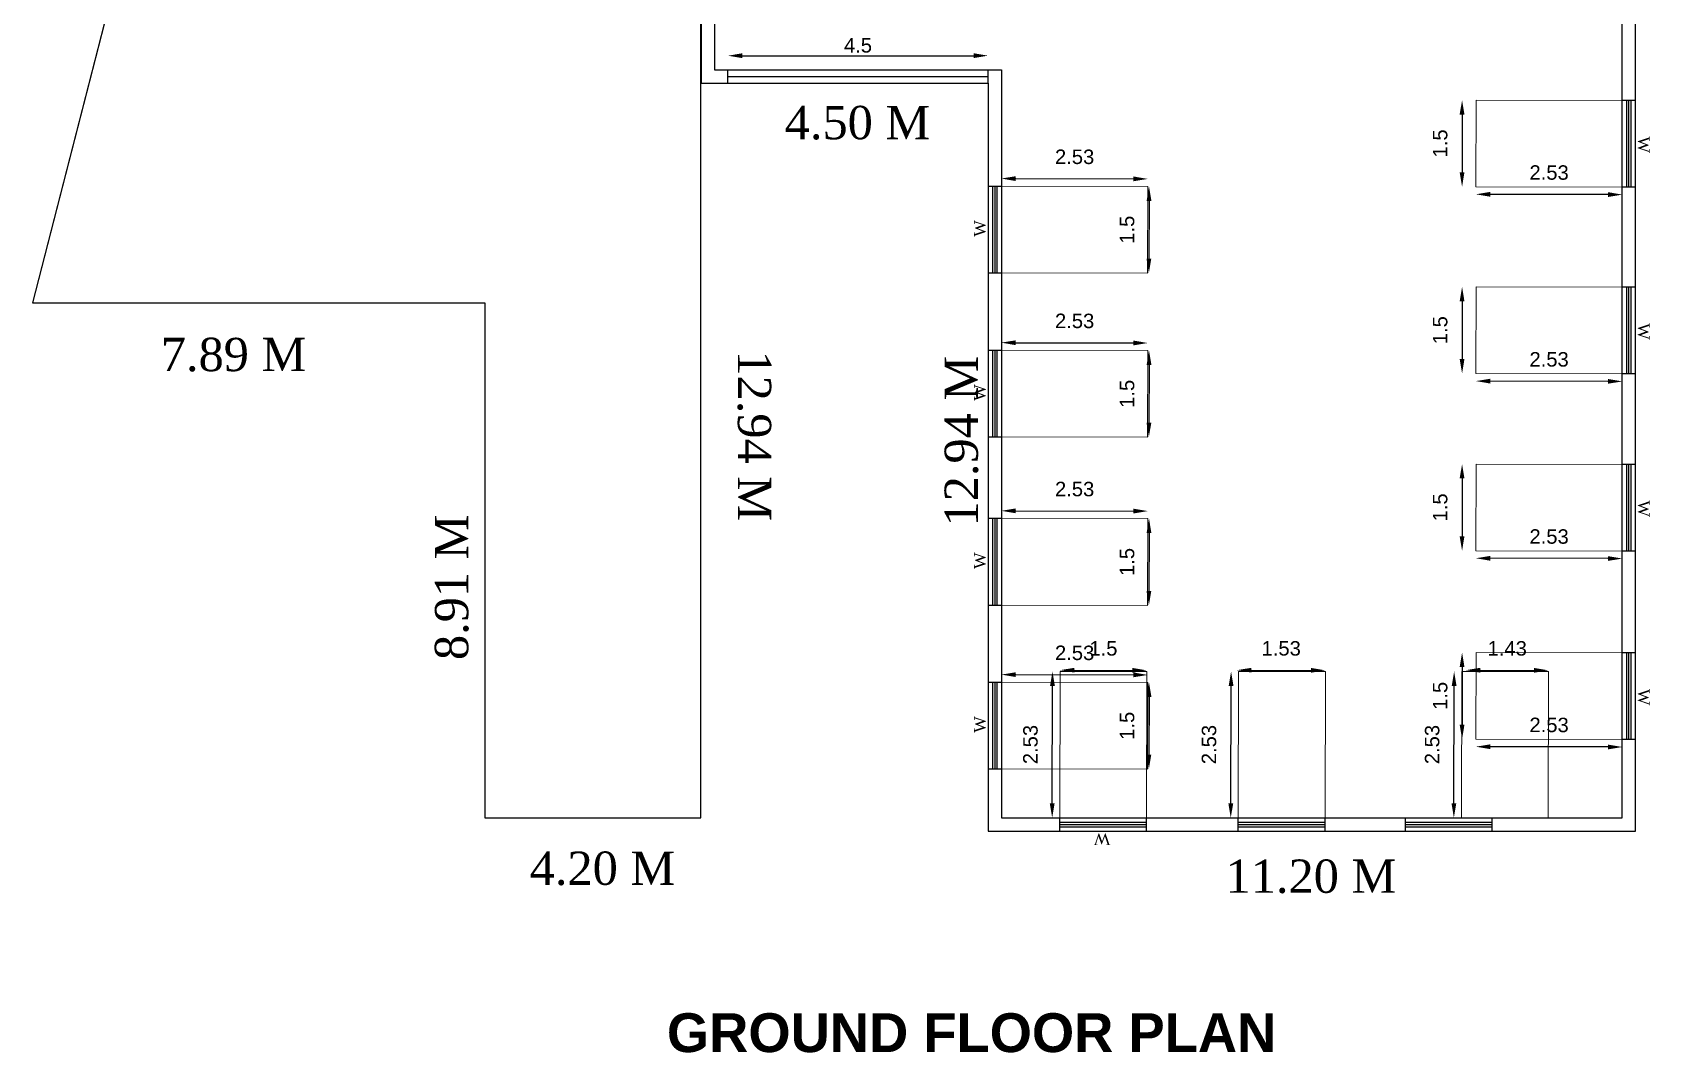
# Model space of a CAD drawing. Header units: metres. Extents: x -56 to 205, y -186 to -77.
# Drawn here: x -52.54 to -24.57, y -143.84 to -126.19 of the extents above; entities that cross this region are included whole.
import ezdxf

# ---------------------------------------------------------------- set-up
doc = ezdxf.new("R2010")
doc.units = ezdxf.units.M
for name, color, linetype in [('0 @ 1', 7, 'Continuous'), ('BLK_1_FLR_0_BLT_UP_AREA', 1, 'Continuous'), ('BLK_1_FLR_0_EXIT_WIDTH_DOOR', 2, 'Continuous'), ('BLK_1_FLR_0_REGULAR_ROOM_1', 117, 'Continuous'), ('BLK_1_FLR_0_STILT_PARKING_DEDUCT', 1, 'Continuous')]:
    doc.layers.add(name, color=color, linetype=linetype)
doc.layers.add('BLK_1_FLR_0_ROOM_1_LIGHT_VENTILATION_1', color=232, linetype='Continuous', lineweight=0)
doc.layers.add('BLK_1_FLR_0_STILT_PARKING', color=7, linetype='Continuous', lineweight=0)
doc.styles.add('ANAND', font='times.ttf')
doc.styles.get("Standard").update_dxf_attribs({"font": 'arial.ttf', "height": 0.25})
doc.styles.add('style1', font='times.ttf', dxfattribs={"height": 0.5})
doc.dimstyles.new('ISO-25', dxfattribs={"dimtxt": 0.5, "dimasz": 0.45, "dimexe": 1.25, "dimexo": 0.625, "dimgap": 0.25, "dimtad": 1, "dimdsep": 46, "dimtxsty": 'Standard', "dimcen": 2.5, "dimse1": 1, "dimse2": 1, "dimadec": 0, "dimazin": 0, "dimtfac": 1, "dimtmove": 0, "dimatfit": 3, "dimfxl": 0, "dimarcsym": 0})

# ---------------------------------------------------------------- blocks, each defined once
blk = doc.blocks.new('*D79')
at = {"layer": 'BLK_1_FLR_0_EXIT_WIDTH_DOOR', "color": 2, "lineweight": -2, "ltscale": 30}
blk.add_line((-40.261, -126.595), (-36.261, -126.594), dxfattribs=at)
at = {"layer": 'BLK_1_FLR_0_EXIT_WIDTH_DOOR', "color": 2, "ltscale": 30}
for points in [[(-40.261, -126.553), (-40.261, -126.636), (-40.511, -126.595)], [(-36.261, -126.552), (-36.261, -126.635), (-36.011, -126.594)]]:
    blk.add_solid(points, dxfattribs=at)
at = {"layer": 'DEFPOINTS', "color": 0, "ltscale": 30}
for p in [(-36.011, -126.594), (-40.511, -126.839), (-36.011, -126.838)]:
    blk.add_point(p, dxfattribs=at)
at = {"layer": 'BLK_1_FLR_0_EXIT_WIDTH_DOOR', "color": 2, "ltscale": 30, "insert": (-38.261, -126.417), "char_height": 0.25, "attachment_point": 5, "rotation": 0.014}
blk.add_mtext('4.5', dxfattribs=at)
blk = doc.blocks.new('*D110')
at = {"layer": 'BLK_1_FLR_0_ROOM_1_LIGHT_VENTILATION_1', "color": 0, "lineweight": -2}
blk.add_line((-34.902, -139.529), (-34.897, -137.497), dxfattribs=at)
at = {"layer": 'BLK_1_FLR_0_ROOM_1_LIGHT_VENTILATION_1', "color": 0}
for points in [[(-34.939, -137.497), (-34.856, -137.497), (-34.897, -137.247)], [(-34.944, -139.529), (-34.86, -139.529), (-34.902, -139.779)]]:
    blk.add_solid(points, dxfattribs=at)
at = {"layer": 'DEFPOINTS', "color": 0}
for p in [(-34.897, -137.247), (-34.767, -137.247), (-34.772, -139.779)]:
    blk.add_point(p, dxfattribs=at)
at = {"layer": 'BLK_1_FLR_0_ROOM_1_LIGHT_VENTILATION_1', "color": 0, "insert": (-35.277, -138.512), "char_height": 0.25, "attachment_point": 5, "rotation": 89.877}
blk.add_mtext('2.53', dxfattribs=at)
blk = doc.blocks.new('*D111')
at = {"layer": 'BLK_1_FLR_0_ROOM_1_LIGHT_VENTILATION_1', "color": 0, "lineweight": -2}
blk.add_line((-34.517, -137.226), (-33.517, -137.228), dxfattribs=at)
at = {"layer": 'BLK_1_FLR_0_ROOM_1_LIGHT_VENTILATION_1', "color": 0}
for points in [[(-34.517, -137.184), (-34.517, -137.267), (-34.767, -137.225)], [(-33.517, -137.186), (-33.517, -137.269), (-33.267, -137.228)]]:
    blk.add_solid(points, dxfattribs=at)
at = {"layer": 'DEFPOINTS', "color": 0}
for p in [(-34.767, -137.247), (-33.267, -137.228), (-33.267, -137.25)]:
    blk.add_point(p, dxfattribs=at)
at = {"layer": 'BLK_1_FLR_0_ROOM_1_LIGHT_VENTILATION_1', "color": 0, "insert": (-34.016, -136.849), "char_height": 0.25, "attachment_point": 5, "rotation": 359.8768}
blk.add_mtext('1.5', dxfattribs=at)
blk = doc.blocks.new('*D112')
at = {"layer": 'BLK_1_FLR_0_ROOM_1_LIGHT_VENTILATION_1', "color": 0, "lineweight": -2}
blk.add_line((-31.813, -139.529), (-31.809, -137.497), dxfattribs=at)
at = {"layer": 'BLK_1_FLR_0_ROOM_1_LIGHT_VENTILATION_1', "color": 0}
for points in [[(-31.85, -137.497), (-31.767, -137.497), (-31.808, -137.247)], [(-31.855, -139.529), (-31.771, -139.529), (-31.814, -139.779)]]:
    blk.add_solid(points, dxfattribs=at)
at = {"layer": 'DEFPOINTS', "color": 0}
for p in [(-31.808, -137.247), (-31.678, -137.247), (-31.683, -139.779)]:
    blk.add_point(p, dxfattribs=at)
at = {"layer": 'BLK_1_FLR_0_ROOM_1_LIGHT_VENTILATION_1', "color": 0, "insert": (-32.189, -138.512), "char_height": 0.25, "attachment_point": 5, "rotation": 89.877}
blk.add_mtext('2.53', dxfattribs=at)
blk = doc.blocks.new('*D113')
at = {"layer": 'BLK_1_FLR_0_ROOM_1_LIGHT_VENTILATION_1', "color": 0, "lineweight": -2}
blk.add_line((-31.456, -137.226), (-30.428, -137.228), dxfattribs=at)
at = {"layer": 'BLK_1_FLR_0_ROOM_1_LIGHT_VENTILATION_1', "color": 0}
for points in [[(-31.456, -137.184), (-31.456, -137.267), (-31.706, -137.225)], [(-30.428, -137.186), (-30.428, -137.269), (-30.178, -137.228)]]:
    blk.add_solid(points, dxfattribs=at)
at = {"layer": 'DEFPOINTS', "color": 0}
for p in [(-31.706, -137.247), (-30.178, -137.228), (-30.178, -137.25)]:
    blk.add_point(p, dxfattribs=at)
at = {"layer": 'BLK_1_FLR_0_ROOM_1_LIGHT_VENTILATION_1', "color": 0, "insert": (-30.941, -136.849), "char_height": 0.25, "attachment_point": 5, "rotation": 359.8768}
blk.add_mtext('1.53', dxfattribs=at)
blk = doc.blocks.new('*D114')
at = {"layer": 'BLK_1_FLR_0_ROOM_1_LIGHT_VENTILATION_1', "color": 0, "lineweight": -2}
blk.add_line((-27.955, -139.529), (-27.95, -137.497), dxfattribs=at)
at = {"layer": 'BLK_1_FLR_0_ROOM_1_LIGHT_VENTILATION_1', "color": 0}
for points in [[(-27.992, -137.497), (-27.909, -137.497), (-27.95, -137.247)], [(-27.996, -139.529), (-27.913, -139.529), (-27.955, -139.779)]]:
    blk.add_solid(points, dxfattribs=at)
at = {"layer": 'DEFPOINTS', "color": 0}
for p in [(-27.95, -137.247), (-27.82, -137.247), (-27.825, -139.779)]:
    blk.add_point(p, dxfattribs=at)
at = {"layer": 'BLK_1_FLR_0_ROOM_1_LIGHT_VENTILATION_1', "color": 0, "insert": (-28.33, -138.512), "char_height": 0.25, "attachment_point": 5, "rotation": 89.877}
blk.add_mtext('2.53', dxfattribs=at)
blk = doc.blocks.new('*D115')
at = {"layer": 'BLK_1_FLR_0_ROOM_1_LIGHT_VENTILATION_1', "color": 0, "lineweight": -2}
blk.add_line((-27.497, -137.226), (-26.57, -137.228), dxfattribs=at)
at = {"layer": 'BLK_1_FLR_0_ROOM_1_LIGHT_VENTILATION_1', "color": 0}
for points in [[(-27.497, -137.184), (-27.497, -137.268), (-27.747, -137.225)], [(-26.57, -137.186), (-26.57, -137.269), (-26.32, -137.228)]]:
    blk.add_solid(points, dxfattribs=at)
at = {"layer": 'DEFPOINTS', "color": 0}
for p in [(-27.747, -137.247), (-26.32, -137.228), (-26.32, -137.25)]:
    blk.add_point(p, dxfattribs=at)
at = {"layer": 'BLK_1_FLR_0_ROOM_1_LIGHT_VENTILATION_1', "color": 0, "insert": (-27.032, -136.849), "char_height": 0.25, "attachment_point": 5, "rotation": 359.8768}
blk.add_mtext('1.43', dxfattribs=at)
blk = doc.blocks.new('*D135')
at = {"layer": 'BLK_1_FLR_0_ROOM_1_LIGHT_VENTILATION_1', "color": 0, "lineweight": -2}
blk.add_line((-25.292, -128.997), (-27.325, -128.993), dxfattribs=at)
at = {"layer": 'BLK_1_FLR_0_ROOM_1_LIGHT_VENTILATION_1', "color": 0}
for points in [[(-27.324, -128.951), (-27.325, -129.034), (-27.575, -128.992)], [(-25.292, -128.955), (-25.292, -129.039), (-25.042, -128.998)]]:
    blk.add_solid(points, dxfattribs=at)
at = {"layer": 'DEFPOINTS', "color": 0}
for p in [(-27.574, -128.862), (-25.042, -128.867), (-27.575, -128.992)]:
    blk.add_point(p, dxfattribs=at)
at = {"layer": 'BLK_1_FLR_0_ROOM_1_LIGHT_VENTILATION_1', "color": 0, "insert": (-26.308, -128.617), "char_height": 0.25, "attachment_point": 5, "rotation": 359.877}
blk.add_mtext('2.53', dxfattribs=at)
blk = doc.blocks.new('*D134')
at = {"layer": 'BLK_1_FLR_0_ROOM_1_LIGHT_VENTILATION_1', "color": 0, "lineweight": -2}
blk.add_line((-27.813, -127.612), (-27.813, -128.612), dxfattribs=at)
at = {"layer": 'BLK_1_FLR_0_ROOM_1_LIGHT_VENTILATION_1', "color": 0}
for points in [[(-27.855, -127.612), (-27.772, -127.612), (-27.813, -127.362)], [(-27.855, -128.612), (-27.772, -128.612), (-27.813, -128.862)]]:
    blk.add_solid(points, dxfattribs=at)
at = {"layer": 'DEFPOINTS', "color": 0}
for p in [(-27.571, -127.362), (-27.813, -128.862), (-27.574, -128.862)]:
    blk.add_point(p, dxfattribs=at)
at = {"layer": 'BLK_1_FLR_0_ROOM_1_LIGHT_VENTILATION_1', "color": 0, "insert": (-28.191, -128.112), "char_height": 0.25, "attachment_point": 5, "rotation": 90}
blk.add_mtext('1.5', dxfattribs=at)
blk = doc.blocks.new('*D137')
at = {"layer": 'BLK_1_FLR_0_ROOM_1_LIGHT_VENTILATION_1', "color": 0, "lineweight": -2}
blk.add_line((-25.292, -132.229), (-27.325, -132.224), dxfattribs=at)
at = {"layer": 'BLK_1_FLR_0_ROOM_1_LIGHT_VENTILATION_1', "color": 0}
for points in [[(-27.324, -132.183), (-27.325, -132.266), (-27.575, -132.224)], [(-25.292, -132.187), (-25.292, -132.27), (-25.042, -132.229)]]:
    blk.add_solid(points, dxfattribs=at)
at = {"layer": 'DEFPOINTS', "color": 0}
for p in [(-27.575, -132.224), (-27.574, -132.093), (-25.042, -132.099)]:
    blk.add_point(p, dxfattribs=at)
at = {"layer": 'BLK_1_FLR_0_ROOM_1_LIGHT_VENTILATION_1', "color": 0, "insert": (-26.308, -131.849), "char_height": 0.25, "attachment_point": 5, "rotation": 359.877}
blk.add_mtext('2.53', dxfattribs=at)
blk = doc.blocks.new('*D136')
at = {"layer": 'BLK_1_FLR_0_ROOM_1_LIGHT_VENTILATION_1', "color": 0, "lineweight": -2}
blk.add_line((-27.813, -130.843), (-27.813, -131.843), dxfattribs=at)
at = {"layer": 'BLK_1_FLR_0_ROOM_1_LIGHT_VENTILATION_1', "color": 0}
for points in [[(-27.855, -130.843), (-27.772, -130.843), (-27.813, -130.593)], [(-27.855, -131.843), (-27.772, -131.843), (-27.813, -132.093)]]:
    blk.add_solid(points, dxfattribs=at)
at = {"layer": 'DEFPOINTS', "color": 0}
for p in [(-27.571, -130.593), (-27.813, -132.093), (-27.574, -132.093)]:
    blk.add_point(p, dxfattribs=at)
at = {"layer": 'BLK_1_FLR_0_ROOM_1_LIGHT_VENTILATION_1', "color": 0, "insert": (-28.191, -131.343), "char_height": 0.25, "attachment_point": 5, "rotation": 90}
blk.add_mtext('1.5', dxfattribs=at)
blk = doc.blocks.new('*D139')
at = {"layer": 'BLK_1_FLR_0_ROOM_1_LIGHT_VENTILATION_1', "color": 0, "lineweight": -2}
blk.add_line((-25.292, -135.294), (-27.325, -135.289), dxfattribs=at)
at = {"layer": 'BLK_1_FLR_0_ROOM_1_LIGHT_VENTILATION_1', "color": 0}
for points in [[(-27.324, -135.248), (-27.325, -135.331), (-27.575, -135.289)], [(-25.292, -135.252), (-25.292, -135.335), (-25.042, -135.294)]]:
    blk.add_solid(points, dxfattribs=at)
at = {"layer": 'DEFPOINTS', "color": 0}
for p in [(-27.575, -135.289), (-27.574, -135.159), (-25.042, -135.164)]:
    blk.add_point(p, dxfattribs=at)
at = {"layer": 'BLK_1_FLR_0_ROOM_1_LIGHT_VENTILATION_1', "color": 0, "insert": (-26.308, -134.914), "char_height": 0.25, "attachment_point": 5, "rotation": 359.877}
blk.add_mtext('2.53', dxfattribs=at)
blk = doc.blocks.new('*D138')
at = {"layer": 'BLK_1_FLR_0_ROOM_1_LIGHT_VENTILATION_1', "color": 0, "lineweight": -2}
blk.add_line((-27.813, -133.909), (-27.813, -134.909), dxfattribs=at)
at = {"layer": 'BLK_1_FLR_0_ROOM_1_LIGHT_VENTILATION_1', "color": 0}
for points in [[(-27.855, -133.909), (-27.772, -133.909), (-27.813, -133.659)], [(-27.855, -134.909), (-27.772, -134.909), (-27.813, -135.159)]]:
    blk.add_solid(points, dxfattribs=at)
at = {"layer": 'DEFPOINTS', "color": 0}
for p in [(-27.571, -133.659), (-27.813, -135.159), (-27.574, -135.159)]:
    blk.add_point(p, dxfattribs=at)
at = {"layer": 'BLK_1_FLR_0_ROOM_1_LIGHT_VENTILATION_1', "color": 0, "insert": (-28.191, -134.409), "char_height": 0.25, "attachment_point": 5, "rotation": 90}
blk.add_mtext('1.5', dxfattribs=at)
blk = doc.blocks.new('*D141')
at = {"layer": 'BLK_1_FLR_0_ROOM_1_LIGHT_VENTILATION_1', "color": 0, "lineweight": -2}
blk.add_line((-25.292, -138.554), (-27.325, -138.549), dxfattribs=at)
at = {"layer": 'BLK_1_FLR_0_ROOM_1_LIGHT_VENTILATION_1', "color": 0}
for points in [[(-27.324, -138.508), (-27.325, -138.591), (-27.575, -138.549)], [(-25.292, -138.512), (-25.292, -138.596), (-25.042, -138.554)]]:
    blk.add_solid(points, dxfattribs=at)
at = {"layer": 'DEFPOINTS', "color": 0}
for p in [(-27.574, -138.419), (-25.042, -138.424), (-27.575, -138.549)]:
    blk.add_point(p, dxfattribs=at)
at = {"layer": 'BLK_1_FLR_0_ROOM_1_LIGHT_VENTILATION_1', "color": 0, "insert": (-26.308, -138.174), "char_height": 0.25, "attachment_point": 5, "rotation": 359.877}
blk.add_mtext('2.53', dxfattribs=at)
blk = doc.blocks.new('*D140')
at = {"layer": 'BLK_1_FLR_0_ROOM_1_LIGHT_VENTILATION_1', "color": 0, "lineweight": -2}
blk.add_line((-27.813, -137.169), (-27.813, -138.169), dxfattribs=at)
at = {"layer": 'BLK_1_FLR_0_ROOM_1_LIGHT_VENTILATION_1', "color": 0}
for points in [[(-27.855, -137.169), (-27.772, -137.169), (-27.813, -136.919)], [(-27.855, -138.169), (-27.772, -138.169), (-27.813, -138.419)]]:
    blk.add_solid(points, dxfattribs=at)
at = {"layer": 'DEFPOINTS', "color": 0}
for p in [(-27.571, -136.919), (-27.813, -138.419), (-27.574, -138.419)]:
    blk.add_point(p, dxfattribs=at)
at = {"layer": 'BLK_1_FLR_0_ROOM_1_LIGHT_VENTILATION_1', "color": 0, "insert": (-28.191, -137.669), "char_height": 0.25, "attachment_point": 5, "rotation": 90}
blk.add_mtext('1.5', dxfattribs=at)
blk = doc.blocks.new('*D143')
at = {"layer": 'BLK_1_FLR_0_ROOM_1_LIGHT_VENTILATION_1', "color": 0, "lineweight": -2}
blk.add_line((-35.531, -137.302), (-33.498, -137.307), dxfattribs=at)
at = {"layer": 'BLK_1_FLR_0_ROOM_1_LIGHT_VENTILATION_1', "color": 0}
for points in [[(-35.531, -137.261), (-35.531, -137.344), (-35.781, -137.302)], [(-33.498, -137.265), (-33.498, -137.348), (-33.248, -137.307)]]:
    blk.add_solid(points, dxfattribs=at)
at = {"layer": 'DEFPOINTS', "color": 0}
for p in [(-33.248, -137.307), (-35.781, -137.432), (-33.249, -137.437)]:
    blk.add_point(p, dxfattribs=at)
at = {"layer": 'BLK_1_FLR_0_ROOM_1_LIGHT_VENTILATION_1', "color": 0, "insert": (-34.514, -136.927), "char_height": 0.25, "attachment_point": 5, "rotation": 359.877}
blk.add_mtext('2.53', dxfattribs=at)
blk = doc.blocks.new('*D144')
at = {"layer": 'BLK_1_FLR_0_ROOM_1_LIGHT_VENTILATION_1', "color": 0, "lineweight": -2}
blk.add_line((-33.227, -137.687), (-33.229, -138.687), dxfattribs=at)
at = {"layer": 'BLK_1_FLR_0_ROOM_1_LIGHT_VENTILATION_1', "color": 0}
for points in [[(-33.269, -137.687), (-33.186, -137.687), (-33.227, -137.437)], [(-33.271, -138.687), (-33.188, -138.687), (-33.23, -138.937)]]:
    blk.add_solid(points, dxfattribs=at)
at = {"layer": 'DEFPOINTS', "color": 0}
for p in [(-33.249, -137.437), (-33.252, -138.937), (-33.23, -138.937)]:
    blk.add_point(p, dxfattribs=at)
at = {"layer": 'BLK_1_FLR_0_ROOM_1_LIGHT_VENTILATION_1', "color": 0, "insert": (-33.606, -138.187), "char_height": 0.25, "attachment_point": 5, "rotation": 89.8768}
blk.add_mtext('1.5', dxfattribs=at)
blk = doc.blocks.new('*D145')
at = {"layer": 'BLK_1_FLR_0_ROOM_1_LIGHT_VENTILATION_1', "color": 0, "lineweight": -2}
blk.add_line((-35.531, -134.468), (-33.498, -134.473), dxfattribs=at)
at = {"layer": 'BLK_1_FLR_0_ROOM_1_LIGHT_VENTILATION_1', "color": 0}
for points in [[(-35.531, -134.427), (-35.531, -134.51), (-35.781, -134.468)], [(-33.498, -134.431), (-33.498, -134.514), (-33.248, -134.473)]]:
    blk.add_solid(points, dxfattribs=at)
at = {"layer": 'DEFPOINTS', "color": 0}
for p in [(-33.248, -134.473), (-35.781, -134.598), (-33.249, -134.603)]:
    blk.add_point(p, dxfattribs=at)
at = {"layer": 'BLK_1_FLR_0_ROOM_1_LIGHT_VENTILATION_1', "color": 0, "insert": (-34.514, -134.093), "char_height": 0.25, "attachment_point": 5, "rotation": 359.877}
blk.add_mtext('2.53', dxfattribs=at)
blk = doc.blocks.new('*D146')
at = {"layer": 'BLK_1_FLR_0_ROOM_1_LIGHT_VENTILATION_1', "color": 0, "lineweight": -2}
blk.add_line((-33.227, -134.854), (-33.229, -135.854), dxfattribs=at)
at = {"layer": 'BLK_1_FLR_0_ROOM_1_LIGHT_VENTILATION_1', "color": 0}
for points in [[(-33.269, -134.853), (-33.186, -134.854), (-33.227, -134.604)], [(-33.271, -135.853), (-33.188, -135.854), (-33.23, -136.104)]]:
    blk.add_solid(points, dxfattribs=at)
at = {"layer": 'DEFPOINTS', "color": 0}
for p in [(-33.249, -134.603), (-33.252, -136.103), (-33.23, -136.104)]:
    blk.add_point(p, dxfattribs=at)
at = {"layer": 'BLK_1_FLR_0_ROOM_1_LIGHT_VENTILATION_1', "color": 0, "insert": (-33.606, -135.353), "char_height": 0.25, "attachment_point": 5, "rotation": 89.8768}
blk.add_mtext('1.5', dxfattribs=at)
blk = doc.blocks.new('*D147')
at = {"layer": 'BLK_1_FLR_0_ROOM_1_LIGHT_VENTILATION_1', "color": 0, "lineweight": -2}
blk.add_line((-35.531, -131.56), (-33.498, -131.564), dxfattribs=at)
at = {"layer": 'BLK_1_FLR_0_ROOM_1_LIGHT_VENTILATION_1', "color": 0}
for points in [[(-35.531, -131.518), (-35.531, -131.602), (-35.781, -131.559)], [(-33.498, -131.523), (-33.498, -131.606), (-33.248, -131.565)]]:
    blk.add_solid(points, dxfattribs=at)
at = {"layer": 'DEFPOINTS', "color": 0}
for p in [(-35.781, -131.69), (-33.249, -131.695), (-33.248, -131.565)]:
    blk.add_point(p, dxfattribs=at)
at = {"layer": 'BLK_1_FLR_0_ROOM_1_LIGHT_VENTILATION_1', "color": 0, "insert": (-34.514, -131.184), "char_height": 0.25, "attachment_point": 5, "rotation": 359.877}
blk.add_mtext('2.53', dxfattribs=at)
blk = doc.blocks.new('*D148')
at = {"layer": 'BLK_1_FLR_0_ROOM_1_LIGHT_VENTILATION_1', "color": 0, "lineweight": -2}
blk.add_line((-33.227, -131.945), (-33.229, -132.945), dxfattribs=at)
at = {"layer": 'BLK_1_FLR_0_ROOM_1_LIGHT_VENTILATION_1', "color": 0}
for points in [[(-33.269, -131.945), (-33.186, -131.945), (-33.227, -131.695)], [(-33.271, -132.945), (-33.188, -132.945), (-33.23, -133.195)]]:
    blk.add_solid(points, dxfattribs=at)
at = {"layer": 'DEFPOINTS', "color": 0}
for p in [(-33.249, -131.695), (-33.252, -133.195), (-33.23, -133.195)]:
    blk.add_point(p, dxfattribs=at)
at = {"layer": 'BLK_1_FLR_0_ROOM_1_LIGHT_VENTILATION_1', "color": 0, "insert": (-33.606, -132.444), "char_height": 0.25, "attachment_point": 5, "rotation": 89.8768}
blk.add_mtext('1.5', dxfattribs=at)
blk = doc.blocks.new('*D149')
at = {"layer": 'BLK_1_FLR_0_ROOM_1_LIGHT_VENTILATION_1', "color": 0, "lineweight": -2}
blk.add_line((-35.531, -128.721), (-33.498, -128.725), dxfattribs=at)
at = {"layer": 'BLK_1_FLR_0_ROOM_1_LIGHT_VENTILATION_1', "color": 0}
for points in [[(-35.531, -128.679), (-35.531, -128.763), (-35.781, -128.72)], [(-33.498, -128.684), (-33.498, -128.767), (-33.248, -128.726)]]:
    blk.add_solid(points, dxfattribs=at)
at = {"layer": 'DEFPOINTS', "color": 0}
for p in [(-35.781, -128.851), (-33.249, -128.856), (-33.248, -128.726)]:
    blk.add_point(p, dxfattribs=at)
at = {"layer": 'BLK_1_FLR_0_ROOM_1_LIGHT_VENTILATION_1', "color": 0, "insert": (-34.514, -128.345), "char_height": 0.25, "attachment_point": 5, "rotation": 359.877}
blk.add_mtext('2.53', dxfattribs=at)
blk = doc.blocks.new('*D150')
at = {"layer": 'BLK_1_FLR_0_ROOM_1_LIGHT_VENTILATION_1', "color": 0, "lineweight": -2}
blk.add_line((-33.227, -129.106), (-33.229, -130.106), dxfattribs=at)
at = {"layer": 'BLK_1_FLR_0_ROOM_1_LIGHT_VENTILATION_1', "color": 0}
for points in [[(-33.269, -129.106), (-33.186, -129.106), (-33.227, -128.856)], [(-33.271, -130.106), (-33.188, -130.106), (-33.23, -130.356)]]:
    blk.add_solid(points, dxfattribs=at)
at = {"layer": 'DEFPOINTS', "color": 0}
for p in [(-33.249, -128.856), (-33.252, -130.356), (-33.23, -130.356)]:
    blk.add_point(p, dxfattribs=at)
at = {"layer": 'BLK_1_FLR_0_ROOM_1_LIGHT_VENTILATION_1', "color": 0, "insert": (-33.606, -129.605), "char_height": 0.25, "attachment_point": 5, "rotation": 89.8768}
blk.add_mtext('1.5', dxfattribs=at)

msp = doc.modelspace()

# ---------------------------------------------------------------- linework, layer by layer
at = {"color": 4, "ltscale": 30}
for p, q in [((-40.5113, -127.06897), (-40.5113, -126.83903)), ((-40.5113, -126.954), (-36.0113, -126.954)), ((-36.0113, -127.06787), (-36.0113, -126.83793))]:
    msp.add_line(p, q, dxfattribs=at)
at = {"color": 7}
for p, q in [((-24.81165, -127.36753), (-25.04165, -127.36749)), ((-24.96633, -128.86751), (-24.96606, -127.36751)), ((-24.92692, -128.86751), (-24.92665, -127.36751)), ((-24.88838, -128.86752), (-24.88811, -127.36752)), ((-36.01103, -128.85046), (-35.78103, -128.85051)), ((-35.93457, -128.85048), (-35.93484, -130.35048)), ((-35.89603, -128.85049), (-35.8963, -130.35049)), ((-35.85662, -128.85049), (-35.85689, -130.35049)), ((-24.81192, -128.86753), (-25.04192, -128.86749)), ((-36.0113, -130.35046), (-35.7813, -130.35051)), ((-24.81165, -130.59896), (-25.04165, -130.59892)), ((-24.96633, -132.09893), (-24.96606, -130.59893)), ((-24.92692, -132.09894), (-24.92665, -130.59894)), ((-24.88838, -132.09895), (-24.88811, -130.59895)), ((-36.01103, -131.68948), (-35.78103, -131.68952)), ((-35.93457, -131.6895), (-35.93484, -133.1895)), ((-35.89603, -131.6895), (-35.8963, -133.1895)), ((-35.85662, -131.68951), (-35.85689, -133.18951)), ((-24.81192, -132.09896), (-25.04192, -132.09892)), ((-36.0113, -133.18948), (-35.7813, -133.18952)), ((-24.81165, -133.664), (-25.04165, -133.66396)), ((-24.96633, -135.16398), (-24.96606, -133.66398)), ((-24.92692, -135.16398), (-24.92665, -133.66398)), ((-24.88838, -135.16399), (-24.88811, -133.66399)), ((-36.01103, -134.59798), (-35.78103, -134.59803)), ((-35.93457, -134.598), (-35.93484, -136.098)), ((-35.89603, -134.598), (-35.8963, -136.098)), ((-35.85662, -134.59801), (-35.85689, -136.09801)), ((-24.81192, -135.164), (-25.04192, -135.16396)), ((-36.0113, -136.09798), (-35.7813, -136.09803)), ((-24.81165, -136.92424), (-25.04165, -136.9242)), ((-24.96633, -138.42422), (-24.96606, -136.92422)), ((-24.92692, -138.42422), (-24.92665, -136.92422)), ((-24.88838, -138.42423), (-24.88811, -136.92423)), ((-36.01103, -137.4318), (-35.78103, -137.43184)), ((-35.93457, -137.43181), (-35.93484, -138.93181)), ((-35.89603, -137.43182), (-35.8963, -138.93182)), ((-35.85662, -137.43183), (-35.85689, -138.93183)), ((-24.81192, -138.42424), (-25.04192, -138.4242)), ((-36.0113, -138.9318), (-35.7813, -138.93184)), ((-34.77224, -140.00942), (-34.7722, -139.77942)), ((-34.77221, -139.85501), (-33.27221, -139.85528)), ((-33.27224, -140.00969), (-33.2722, -139.77969)), ((-31.68347, -140.00942), (-31.68343, -139.77942)), ((-31.68345, -139.85501), (-30.18345, -139.85528)), ((-30.18347, -140.00969), (-30.18343, -139.77969)), ((-28.79001, -140.00942), (-28.78997, -139.77942)), ((-28.78998, -139.85501), (-27.28998, -139.85528)), ((-27.29001, -140.00969), (-27.28997, -139.77969)), ((-34.77223, -139.93296), (-33.27223, -139.93323)), ((-34.77222, -139.89442), (-33.27222, -139.89469)), ((-31.68346, -139.93296), (-30.18346, -139.93323)), ((-31.68345, -139.89442), (-30.18345, -139.89469)), ((-28.78999, -139.89442), (-27.28999, -139.89469)), ((-28.78999, -139.93296), (-27.28999, -139.93323))]:
    msp.add_line(p, q, dxfattribs=at)
at = {"color": 0}
msp.add_line((-35.51165, -139.77942), (-25.04165, -139.77942), dxfattribs=at)
at = {"color": 7}
msp.add_lwpolyline([(-47.20135, -110.09764), (-52.54004, -130.86732), (-44.71502, -130.86732), (-44.71502, -139.77942), (-40.97645, -139.77942), (-40.97645, -127.06956), (-36.01645, -127.06835)], dxfattribs=at)
at = {"layer": 'BLK_1_FLR_0_BLT_UP_AREA', "color": 13}
msp.add_lwpolyline([(-24.81165, -103.40764), (-45.48407, -103.40764), (-47.20368, -110.09764), (-40.9713, -110.09872), (-40.97425, -127.06956), (-36.0113, -127.06787), (-36.0113, -140.00942), (-24.81165, -140.00942)], close=True, dxfattribs=at)
at = {"layer": 'BLK_1_FLR_0_REGULAR_ROOM_1', "color": 2, "ltscale": 30}
msp.add_lwpolyline([(-40.7413, -106.63942), (-40.7413, -126.83903), (-35.7813, -126.83903), (-35.7813, -139.77942), (-25.04165, -139.77942), (-25.04165, -106.63942)], close=True, dxfattribs=at)
at = {"layer": 'BLK_1_FLR_0_ROOM_1_LIGHT_VENTILATION_1', "color": 232}
for points in [[(-25.04192, -128.86749), (-27.57427, -128.86205), (-27.57105, -127.36206), (-25.04165, -127.3675)], [(-35.78103, -128.85051), (-33.24868, -128.85594), (-33.2519, -130.35594), (-35.7813, -130.3505)], [(-25.04192, -132.09892), (-27.57427, -132.09348), (-27.57105, -130.59349), (-25.04165, -130.59892)], [(-35.78103, -131.68952), (-33.24868, -131.69496), (-33.2519, -133.19496), (-35.7813, -133.18952)], [(-25.04192, -135.16396), (-27.57427, -135.15852), (-27.57105, -133.65853), (-25.04165, -133.66396)], [(-35.78103, -134.59803), (-33.24868, -134.60346), (-33.2519, -136.10346), (-35.7813, -136.09802)], [(-25.04192, -138.4242), (-27.57427, -138.41876), (-27.57105, -136.91877), (-25.04165, -136.92421)], [(-34.7722, -139.77942), (-34.76676, -137.24707), (-33.26677, -137.25029), (-33.2722, -139.77969)], [(-31.68343, -139.77942), (-31.67799, -137.24707), (-30.178, -137.25029), (-30.18344, -139.77969)], [(-27.82513, -139.77942), (-27.81969, -137.24707), (-26.3197, -137.25029), (-26.32514, -139.77969)], [(-35.78103, -137.43184), (-33.24868, -137.43728), (-33.2519, -138.93727), (-35.7813, -138.93184)]]:
    msp.add_lwpolyline(points, close=True, dxfattribs=at)
at = {"layer": 'BLK_1_FLR_0_STILT_PARKING', "color": 13, "ltscale": 30}
msp.add_lwpolyline([(-47.20368, -110.09764), (-52.54004, -130.86732), (-44.71502, -130.86732), (-44.71502, -139.77942), (-40.97645, -139.77942), (-40.9713, -110.09764)], close=True, dxfattribs=at)
at = {"layer": 'BLK_1_FLR_0_STILT_PARKING_DEDUCT', "color": 13, "ltscale": 30}
msp.add_lwpolyline([(-47.20368, -110.09764), (-52.54004, -130.86732), (-44.71502, -130.86732), (-44.71502, -139.77942), (-40.97645, -139.77942), (-40.9713, -110.09764)], close=True, dxfattribs=at)

# ---------------------------------------------------------------- texts
at = {"color": 0, "style": 'style1'}
for s, p in [('4.50 M', (-39.52761, -128.03973)), ('7.89 M', (-50.31861, -132.05161)), ('4.20 M', (-43.93799, -140.93953)), ('11.20 M', (-31.90315, -141.07696))]:
    msp.add_text(s, height=0.576656, dxfattribs=at).set_placement(p)
at = {"color": 0, "linetype": 'ByBlock', "lineweight": -2, "style": 'ANAND'}
for rotation, p in [(269.890235, (-24.769, -127.99158)), (89.890235, (-36.05395, -129.72642)), (269.890235, (-24.769, -131.22301)), (89.890235, (-36.05395, -132.56544)), (269.890235, (-24.769, -134.28805)), (89.890235, (-36.05395, -135.47394)), (269.890235, (-24.769, -137.54829)), (89.890235, (-36.05395, -138.30775)), (179.890235, (-33.89629, -140.05234))]:
    msp.add_text('W', height=0.2, rotation=rotation, dxfattribs=at).set_placement(p)
at = {"color": 0, "style": 'style1'}
for s, rotation, p in [('12.94 M', 270, (-40.33772, -131.69351)), ('12.94 M', 90, (-36.18759, -134.73883)), ('8.91 M', 90, (-45.00199, -137.04979))]:
    msp.add_text(s, height=0.576656, rotation=rotation, dxfattribs=at).set_placement(p)
at = {"layer": '0 @ 1', "color": 7, "lineweight": 30, "insert": (-41.56524, -143.16016), "char_height": 0.672382, "width": 10.6477683, "attachment_point": 1}
msp.add_mtext('{\\fArial|b1|i0|c0|p34;GROUND FLOOR PLAN}', dxfattribs=at)

# ---------------------------------------------------------------- dimensions: what is measured, and where the dimension line sits
at = {"layer": 'BLK_1_FLR_0_EXIT_WIDTH_DOOR', "color": 2, "ltscale": 30}
dim = msp.add_linear_dim(base=(-36.01136, -126.59372), p1=(-40.5113, -126.83903), p2=(-36.0113, -126.83793), angle=0.014038, dimstyle='ISO-25', override={"dimtxt": 0.25, "dimasz": 0.25, "dimgap": 0.05, "dimclrd": 2, "dimclrt": 2, "dimfxl": 3, "dimfxlon": 1, "dimarcsym": 1}, dxfattribs=at)
dim.commit()
dim.dimension.update_dxf_attribs({"geometry": '*D79', "text_midpoint": (-38.26135, -126.59427), "dimtype": 161})
at = {"layer": 'BLK_1_FLR_0_ROOM_1_LIGHT_VENTILATION_1', "color": 232}
for base, p1, p2, picture, middle in [((-27.81344, -128.86205), (-27.57105, -127.36206), (-27.57427, -128.86205), '*D134', (-28.19109, -128.11206)), ((-27.81344, -132.09348), (-27.57105, -130.59349), (-27.57427, -132.09348), '*D136', (-28.19109, -131.34348)), ((-27.81344, -135.15852), (-27.57105, -133.65853), (-27.57427, -135.15852), '*D138', (-28.19109, -134.40852)), ((-27.81344, -138.41876), (-27.57105, -136.91877), (-27.57427, -138.41876), '*D140', (-28.19109, -137.66877))]:
    dim = msp.add_linear_dim(base=base, p1=p1, p2=p2, angle=90, dimstyle='ISO-25', override={"dimtxt": 0.25, "dimasz": 0.25, "dimfxl": 3, "dimfxlon": 1, "dimarcsym": 1}, dxfattribs=at)
    dim.commit()
    dim.dimension.update_dxf_attribs({"geometry": picture, "text_midpoint": middle})
for p1, p2, distance, picture, middle in [((-35.78103, -128.85051), (-33.24868, -128.85594), 0.13019, '*D149', (-34.51376, -128.34531)), ((-25.04192, -128.86749), (-27.57427, -128.86205), 0.13019, '*D135', (-26.30756, -128.61723)), ((-33.24868, -128.85594), (-33.2519, -130.35594), 0.02193, '*D150', (-33.60601, -129.60518)), ((-35.78103, -131.68952), (-33.24868, -131.69496), 0.13019, '*D147', (-34.51376, -131.18433)), ((-33.24868, -131.69496), (-33.2519, -133.19496), 0.02193, '*D148', (-33.60601, -132.4442)), ((-25.04192, -132.09892), (-27.57427, -132.09348), 0.13019, '*D137', (-26.30756, -131.84866)), ((-35.78103, -134.59803), (-33.24868, -134.60346), 0.13019, '*D145', (-34.51376, -134.09283)), ((-33.24868, -134.60346), (-33.2519, -136.10346), 0.02193, '*D146', (-33.60601, -135.3527)), ((-25.04192, -135.16396), (-27.57427, -135.15852), 0.13019, '*D139', (-26.30756, -134.9137)), ((-35.78103, -137.43184), (-33.24868, -137.43728), 0.13019, '*D143', (-34.51376, -136.92664)), ((-34.76676, -137.24707), (-33.26677, -137.25029), 0.02193, '*D111', (-34.0159, -136.84911)), ((-31.70582, -137.24701), (-30.178, -137.25029), 0.02193, '*D113', (-30.94105, -136.849)), ((-27.74695, -137.24722), (-26.3197, -137.25029), 0.02193, '*D115', (-27.03246, -136.84911)), ((-34.7722, -139.77942), (-34.76676, -137.24707), 0.13019, '*D110', (-35.2774, -138.51215)), ((-31.68343, -139.77942), (-31.67799, -137.24707), 0.13019, '*D112', (-32.18863, -138.51215)), ((-27.82513, -139.77942), (-27.81969, -137.24707), 0.13019, '*D114', (-28.33033, -138.51215)), ((-33.24868, -137.43728), (-33.2519, -138.93727), 0.02193, '*D144', (-33.60601, -138.18651)), ((-25.04192, -138.4242), (-27.57427, -138.41876), 0.13019, '*D141', (-26.30756, -138.17394))]:
    dim = msp.add_aligned_dim(p1=p1, p2=p2, distance=distance, dimstyle='ISO-25', override={"dimtxt": 0.25, "dimasz": 0.25, "dimfxl": 3, "dimfxlon": 1, "dimarcsym": 1}, dxfattribs=at)
    dim.commit()
    dim.dimension.update_dxf_attribs({"geometry": picture, "text_midpoint": middle})

doc.saveas('drawing.dxf')
